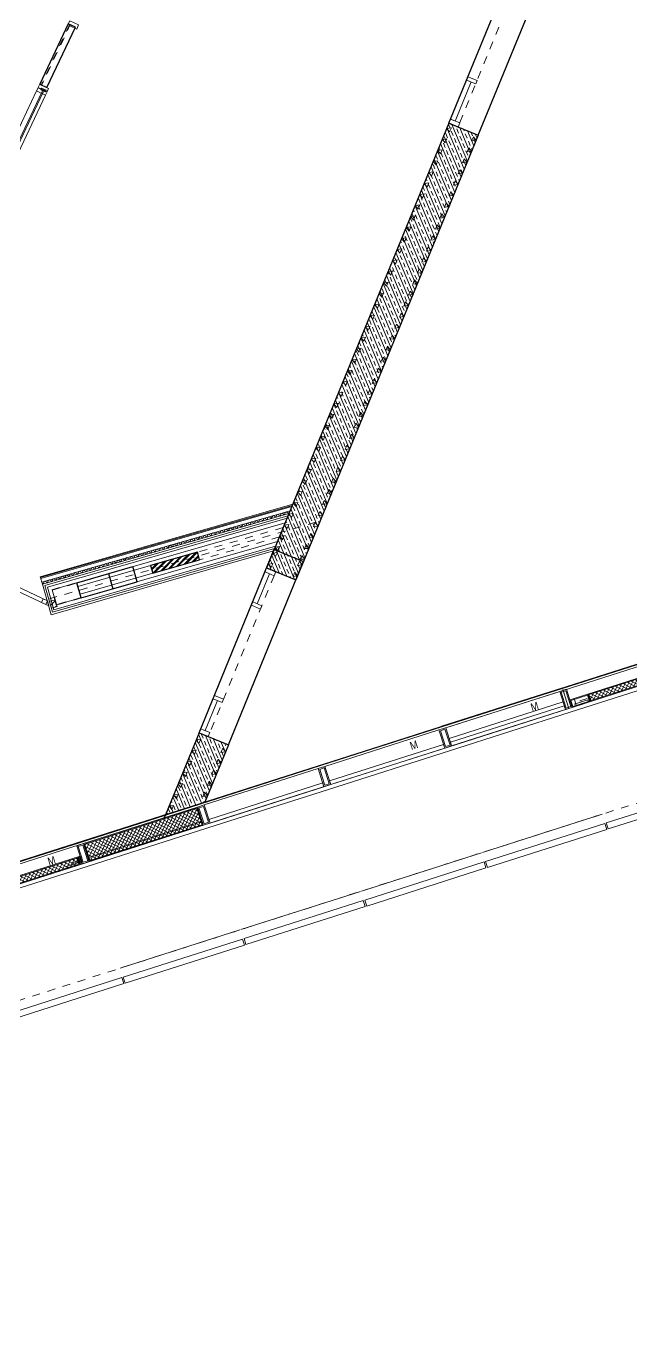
# Model space of a CAD drawing. Header units: metres. Extents: x 66528 to 66676, y 35171 to 35248.
# Drawn here: x 66541.5 to 66549.13, y 35170.95 to 35187.35 of the extents above; entities that cross this region are included whole.
import ezdxf

# ---------------------------------------------------------------- set-up
doc = ezdxf.new("R2010")
doc.units = ezdxf.units.M
doc.header["$LTSCALE"] = 0.00254
for name, pattern in [('Ohne Titel-20', [0.39368, 0.1388888888888889, -0.2547911111111111]), ('Ohne Titel-22', [0.78736, 0.39368, -0.39368]), ('Ohne Titel-23', [0.19685039370078738, 0.1377952755905512, -0.0590551181102362]), ('Ohne Titel-6', [2.1074, 1.18103, -0.39368, 0.13901, -0.3936800000000001])]:
    doc.linetypes.add(name, pattern=pattern)
for name, color, linetype, lineweight in [('AUSBAU - Darstellungen - Akustik', 7, 'Continuous', 13), ('AUSBAU - Darstellungen - Fassade', 7, 'Continuous', 13), ('AUSBAU - Darstellungen - Trockenbau', 7, 'Continuous', 13), ('AUSBAU - Objekte - Türen', 7, 'Continuous', 13), ('ROHBAU - Darstellungen - Decken', 150, 'Continuous', 25), ('ROHBAU - Darstellungen - Sichtbetonklassen', 7, 'Continuous', 5), ('ROHBAU - Darstellungen - Wände', 7, 'Continuous', 25), ('ROHBAU - Stahlkostruktion geschnitten', 7, 'Continuous', 13)]:
    doc.layers.add(name, color=color, linetype=linetype, lineweight=lineweight)
doc.styles.add('Arial Narrow', font='ARIALN.TTF')
pattern_1 = [(45, (0, 0), (0.0264583333333318, -0.0264583333333364), []), (-45, (0.0748354676755763, -0.0748354676755763), (-0.0263285232311339, -0.0265881434355389), [])]
pattern_2 = [(45, (0, 0), (0.0063639610306789, -0.0063639610306789), []), (-45, (0, 0), (0.0063639610306789, 0.0063639610306789), [])]

# ---------------------------------------------------------------- blocks, each defined once
blk = doc.blocks.new('Tür_Abpl._BTN-25cm')
at = {"layer": 'AUSBAU - Objekte - Türen', "lineweight": 25}
for p, q in [((-1.124852388741448, 0.0625), (-1.124908716341291, -0.0625)), ((1.125147611258551, 0.0625), (1.125147611258551, -0.0625))]:
    blk.add_line(p, q, dxfattribs=at)
at = {"layer": 'AUSBAU - Objekte - Türen'}
for p, q in [((-1.070147010293975, 0), (-0.6598470102939756, 0)), ((0.6604461597260088, 0), (1.070146159726008, 0))]:
    blk.add_line(p, q, dxfattribs=at)
at = {"layer": 'AUSBAU - Objekte - Türen', "flags": 128}
for points in [[(-1.070147611157968, -0.0625), (-1.124852388741448, -0.0625), (-1.124852388741448, 0.0625), (-1.070147611157968, 0.0625)], [(-0.6145525966007263, -0.0625), (-0.6598470102939756, -0.0625), (-0.6598470102939756, 0.0625), (-0.6145525966007263, 0.0625)], [(0.6604461597260088, -0.0625), (0.6151517460327596, -0.0625), (0.6151517460327596, 0.0625), (0.6604461597260088, 0.0625)], [(1.125147611258551, -0.0625), (1.070147774061187, -0.0625), (1.070147774061187, 0.0625), (1.125147611258551, 0.0625)]]:
    blk.add_lwpolyline(points, close=True, dxfattribs=at)
at = {"layer": 'AUSBAU - Objekte - Türen', "color": 253, "linetype": 'Ohne Titel-22', "flags": 128}
blk.add_lwpolyline([(1.070150000001862, -0.0625), (-1.070149999998137, -0.0625), (-1.070149999998137, 0.0625), (1.070150000001862, 0.0625)], close=True, dxfattribs=at)
blk = doc.blocks.new('SB 4')
at = {"layer": 'ROHBAU - Darstellungen - Sichtbetonklassen', "color": 251, "linetype": 'Continuous', "lineweight": 5, "flags": 128}
for points in [[(-0.1213244507059264, -0.05), (-0.15, 0), (-0.1786755492940736, -0.05)], [(-0.0286755492940736, -0.05), (0, 0), (0.0286755492940736, -0.05)]]:
    blk.add_lwpolyline(points, close=True, dxfattribs=at)
blk = doc.blocks.new('Gruppe-241-1')
at = {"layer": 'ROHBAU - Darstellungen - Sichtbetonklassen', "color": 7, "rotation": 67.85499871291746}
for p in [(66546.80782962723, 35186.053), (66546.69380939225, 35185.77470340348), (66546.57978915727, 35185.49640680698), (66546.46576892228, 35185.21811021048), (66546.3517486873, 35184.93981361396), (66546.23772845232, 35184.66151701746), (66546.12370821732, 35184.38322042095), (66546.00968798235, 35184.10492382444), (66545.89566774736, 35183.82662722794), (66545.78164751237, 35183.54833063143), (66545.66762727738, 35183.27003403493), (66545.5536070424, 35182.99173743843), (66545.43958680742, 35182.71344084192), (66545.43958680742, 35182.71344084192), (66545.32556657244, 35182.43514424541), (66545.21154633745, 35182.1568476489), (66545.09752610247, 35181.87855105239), (66544.98350586747, 35181.60025445588), (66544.8694856325, 35181.32195785938), (66544.75546539752, 35181.04366126287), (66544.75546539752, 35181.04366126287), (66544.69798794179, 35180.90429959398)]:
    blk.add_blockref('SB 4', p, dxfattribs=at)
blk = doc.blocks.new('Tür_Abpl._BTN')
at = {"layer": 'AUSBAU - Objekte - Türen', "lineweight": 25}
for p, q in [((-1.249852388741448, 0.0625), (-1.249908716341291, -0.0625)), ((1.250147611258551, 0.0625), (1.250147611258551, -0.0625))]:
    blk.add_line(p, q, dxfattribs=at)
at = {"layer": 'AUSBAU - Objekte - Türen'}
for p, q in [((-1.195147611157968, 0), (-0.6598470102939756, 0)), ((0.6604461597260088, 0), (1.195147774061187, 0))]:
    blk.add_line(p, q, dxfattribs=at)
at = {"layer": 'AUSBAU - Objekte - Türen', "flags": 128}
for points in [[(-1.195147611157968, -0.0625), (-1.249852388741448, -0.0625), (-1.249852388741448, 0.0625), (-1.195147611157968, 0.0625)], [(-0.6145525966007263, -0.0625), (-0.6598470102939756, -0.0625), (-0.6598470102939756, 0.0625), (-0.6145525966007263, 0.0625)], [(0.6604461597260088, -0.0625), (0.6151517460327596, -0.0625), (0.6151517460327596, 0.0625), (0.6604461597260088, 0.0625)], [(1.250147611258551, -0.0625), (1.195147774061187, -0.0625), (1.195147774061187, 0.0625), (1.250147611258551, 0.0625)]]:
    blk.add_lwpolyline(points, close=True, dxfattribs=at)
at = {"layer": 'AUSBAU - Objekte - Türen', "color": 253, "linetype": 'Ohne Titel-22', "flags": 128}
blk.add_lwpolyline([(1.195147774061187, -0.0625), (-1.195147774057462, -0.0625), (-1.195147774057462, 0.0625), (1.195147774061187, 0.0625)], close=True, dxfattribs=at)
blk = doc.blocks.new('Gruppe-330-1')
at = {"layer": 'ROHBAU - Darstellungen - Sichtbetonklassen', "color": 7, "rotation": 247.8549987129175}
for p in [(66543.95792913728, 35178.04106507239), (66543.8439089023, 35177.76276847588), (66543.78643144657, 35177.62340680699)]:
    blk.add_blockref('SB 4', p, dxfattribs=at)
blk = doc.blocks.new('Gruppe-346-1')
at = {"layer": 'ROHBAU - Darstellungen - Sichtbetonklassen', "color": 7, "xscale": -1, "rotation": 67.58642905627565}
for p in [(66543.58713977746, 35178.19298029692), (66543.47311954245, 35177.91468370042), (66543.3594658779, 35177.63542723188), (66543.30227247518, 35177.49675886964)]:
    blk.add_blockref('SB 4', p, dxfattribs=at)
blk = doc.blocks.new('Gruppe-347-1')
at = {"layer": 'ROHBAU - Darstellungen - Sichtbetonklassen', "color": 7, "xscale": -1, "rotation": 247.5864290581043}
for p in [(66547.17796836363, 35185.90135134087), (66547.06394812865, 35185.62305474437), (66546.94992789366, 35185.34475814787), (66546.83590765868, 35185.06646155135), (66546.72188742367, 35184.78816495484), (66546.60786718871, 35184.50986835834), (66546.49384695372, 35184.23157176183), (66546.37982671872, 35183.95327516533), (66546.26580648375, 35183.67497856882), (66546.15178624875, 35183.39668197231), (66546.03776601377, 35183.11838537581), (66545.92374577878, 35182.84008877932), (66545.8097255438, 35182.56179218279), (66545.8097255438, 35182.56179218279), (66545.69570530883, 35182.28349558629), (66545.58168507383, 35182.00519898978), (66545.46766483884, 35181.72690239327), (66545.35364460386, 35181.44860579677), (66545.23962436887, 35181.17030920026), (66545.1256041339, 35180.89201260377), (66545.1256041339, 35180.89201260377), (66545.06877730163, 35180.75238436949)]:
    blk.add_blockref('SB 4', p, dxfattribs=at)
blk = doc.blocks.new('Pfosten ab 1.OG (2D)')
at = {"layer": 'AUSBAU - Darstellungen - Fassade', "flags": 128}
for points in [[(-0.045, 0.1199999999997676), (0.045, 0.1199999999997676), (0.045, -0.1199999999997676), (-0.045, -0.1199999999997676)], [(-0.03, 0.1049999999997676), (0.03, 0.1049999999997676), (0.03, -0.1049999999997676), (-0.03, -0.1049999999997676)]]:
    blk.add_lwpolyline(points, close=True, dxfattribs=at)
blk = doc.blocks.new('Fassade_BTS_1.60m_Flügel klein (2D)')
at = {"layer": 'AUSBAU - Darstellungen - Fassade', "linetype": 'Continuous', "lineweight": 5}
h = blk.add_hatch(dxfattribs=at)
h.set_pattern_fill('DÄMMUNG GRAU', color=251, style=0, pattern_type=2)
h.set_pattern_definition(pattern_1)
h.paths.add_polyline_path([(0.0899999999999996, 0.09), (1.304999999999999, 0.09), (1.304999999999999, 0.01), (0.0899999999999995, 0.01)])
at = {"layer": 'AUSBAU - Darstellungen - Fassade', "linetype": 'Continuous'}
for p, q in [((0, 0.24), (1.6, 0.24)), ((0.0799999999999995, 0), (0.0799999999999995, 0.1)), ((1.5, 0), (1.5, 0.1)), ((0, -0.05), (1.6, -0.0499999999997676))]:
    blk.add_line(p, q, dxfattribs=at)
at = {"layer": 'AUSBAU - Darstellungen - Fassade'}
for p, q in [((0, 0), (1.6, 0)), ((0, 0), (1.6, 0)), ((0.0099995065999683, -1.520003731711571), (1.589999506599968, -1.520003731711571)), ((0.0099995065999683, -1.600003731711571), (0.0099995065999683, -1.520003731711571)), ((0.0099995065999683, -1.600003731711571), (1.589999506599968, -1.600003731711571)), ((1.589999506599968, -1.600003731711571), (1.589999506599968, -1.520003731711571))]:
    blk.add_line(p, q, dxfattribs=at)
at = {"layer": 'AUSBAU - Darstellungen - Fassade', "flags": 128}
for points in [[(0.045, 0.1), (1.314999999999999, 0.1), (1.314999999999999, 0), (0.045, 0)], [(0.045, 0.1), (0.0799999999999995, 0.1), (0.0799999999999995, 0), (0.045, 0)], [(0.055, 0.09), (0.0699999999999995, 0.09), (0.0699999999999995, 0.01), (0.055, 0.01)], [(0.0899999999999996, 0.09), (1.304999999999999, 0.09), (1.304999999999999, 0.01), (0.0899999999999995, 0.01)], [(1.554999999999999, 0.1), (1.314999999999999, 0.1), (1.314999999999999, 0), (1.554999999999999, 0)], [(1.544999999999999, 0.09), (1.324999999999999, 0.09), (1.324999999999999, 0.01), (1.544999999999999, 0.01)]]:
    blk.add_lwpolyline(points, close=True, dxfattribs=at)
at = {"layer": 'AUSBAU - Darstellungen - Fassade', "color": 254, "linetype": 'Ohne Titel-23', "flags": 128}
for points in [[(0.0799999817886856, 0.0499952763544134), (0.2599999817886855, 0.0499952763544134), (0.2599999817886855, 0.0299952763544134), (0.0799999817886856, 0.0299952763544134)], [(0.0799999817886856, 0.0299952763544134), (0.2599999817886855, 0.0299952763544134), (0.2599999817886855, 0), (0.0799999817886856, 0)], [(1.340000018211314, 0.0499952763544134), (1.520000018211314, 0.0499952763544134), (1.520000018211314, 0.0299952763544134), (1.340000018211314, 0.0299952763544134)], [(1.340000018211314, 0.0299952763544134), (1.520000018211314, 0.0299952763544134), (1.520000018211314, -7.0065280963e-06), (1.340000018211314, -7.0065280963e-06)]]:
    blk.add_lwpolyline(points, close=True, dxfattribs=at)
at = {"layer": 'AUSBAU - Darstellungen - Fassade', "color": 7}
for p in [(0, 0.1199999999997676), (0, 0.12), (1.6, 0.1199999999997676)]:
    blk.add_blockref('Pfosten ab 1.OG (2D)', p, dxfattribs=at)
blk = doc.blocks.new('BTS_pfosten_GR (2D)')
at = {"layer": 'AUSBAU - Darstellungen - Fassade'}
for p, q in [((0, 0.24), (1.6, 0.24)), ((0, 0), (1.6, 0)), ((0.045, 0.1), (1.554999999999999, 0.1))]:
    blk.add_line(p, q, dxfattribs=at)
at = {"layer": 'ROHBAU - Darstellungen - Decken', "linetype": 'Continuous'}
blk.add_line((0, 0.2699999999968158), (1.6, 0.2699999999968158), dxfattribs=at)
at = {"layer": 'AUSBAU - Darstellungen - Fassade', "color": 7}
blk.add_blockref('Pfosten ab 1.OG (2D)', (0, 0.1199999999997676), dxfattribs=at)
at = {"layer": 'AUSBAU - Darstellungen - Fassade', "color": 7, "xscale": -1}
blk.add_blockref('Pfosten ab 1.OG (2D)', (1.6, 0.1199999999997676), dxfattribs=at)
blk = doc.blocks.new('Fassade_BTS_1.60m (2D)')
at = {"layer": 'AUSBAU - Darstellungen - Fassade', "linetype": 'Continuous'}
for p, q in [((0.045, 0.24), (1.554999999999999, 0.24)), ((0, -0.05), (1.6, -0.0499999999997676))]:
    blk.add_line(p, q, dxfattribs=at)
at = {"layer": 'AUSBAU - Darstellungen - Fassade'}
for p, q in [((0, 0), (1.6, 0)), ((0.045, 0.0490000000002324), (1.554999999999999, 0.0490000000002324)), ((0.045, 2.324e-13), (0.045, 0.0490000000002324)), ((0.045, 0.049), (1.554999999999999, 0.049)), ((0.045, 2.324e-13), (1.554999999999999, 2.324e-13)), ((1.554999999999999, 2.324e-13), (1.554999999999999, 0.0490000000002324)), ((0.0099995065999683, -1.520003731711571), (1.589999506599968, -1.520003731711571)), ((0.0099995065999683, -1.600003731711571), (0.0099995065999683, -1.520003731711571)), ((0.0099995065999683, -1.600003731711571), (1.589999506599968, -1.600003731711571)), ((1.589999506599968, -1.600003731711571), (1.589999506599968, -1.520003731711571))]:
    blk.add_line(p, q, dxfattribs=at)
at = {"layer": 'AUSBAU - Darstellungen - Fassade', "lineweight": 18}
blk.add_line((0.0064998854059727, -1.400003822710991), (1.593499856462559, -1.400003822711062), dxfattribs=at)
at = {"layer": 'AUSBAU - Darstellungen - Fassade', "lineweight": 5}
for p, q in [((0.1449999810515437, -1.400003822710998), (0.0903844499279512, -1.400003822847029)), ((1.520000058872392, -1.400003822710998), (1.455000059075769, -1.400003822711056))]:
    blk.add_line(p, q, dxfattribs=at)
at = {"layer": 'AUSBAU - Darstellungen - Fassade', "color": 7}
for p in [(0, 0.12), (1.6, 0.12)]:
    blk.add_blockref('Pfosten ab 1.OG (2D)', p, dxfattribs=at)
blk = doc.blocks.new('Fassade_4.OG_BTS_Dämmpaneel (2D)')
at = {"layer": 'AUSBAU - Darstellungen - Fassade', "linetype": 'Continuous', "lineweight": 5}
h = blk.add_hatch(dxfattribs=at)
h.set_pattern_fill('DÄMMUNG GRAU', color=251, style=0, pattern_type=2)
h.set_pattern_definition(pattern_1)
h.paths.add_polyline_path([(0.01, -0.23), (0.01, -0.01), (1.5, -0.01), (1.5, -0.23)])
at = {"layer": 'AUSBAU - Darstellungen - Fassade'}
for p, q in [((0.01, -0.01), (1.5, -0.01)), ((0.01, -0.23), (0.01, -0.01)), ((1.5, -0.23), (1.5, -0.01)), ((0.01, -0.23), (1.5, -0.23))]:
    blk.add_line(p, q, dxfattribs=at)
at = {"layer": 'AUSBAU - Darstellungen - Fassade', "color": 7, "flags": 128}
blk.add_lwpolyline([(0, 0), (1.509999999999999, 0), (1.509999999999999, -0.24), (0, -0.24)], close=True, dxfattribs=at)
at = {"layer": 'AUSBAU - Darstellungen - Fassade', "flags": 128}
for points in [[(0, 0), (1.509999999999999, 0), (1.509999999999999, -0.24), (0, -0.24)], [(0.01, -0.01), (1.5, -0.01), (1.5, -0.23), (0.01, -0.23)]]:
    blk.add_lwpolyline(points, close=True, dxfattribs=at)
blk = doc.blocks.new('Aussparung_1.60m')
at = {"layer": 'ROHBAU - Darstellungen - Decken', "linetype": 'Continuous'}
blk.add_line((0, 0.2699999999997677), (1.6, 0.2699999999997677), dxfattribs=at)
blk = doc.blocks.new('Glastür - Einzelbüro-2')
at = {"layer": 'AUSBAU - Objekte - Türen', "flags": 128}
for points in [[(0, 0), (0, 0.125), (0.0436999999999826, 0.125), (0.0436999999999826, 0.0519999999999709), (0.0436999999999826, 0)], [(0.9300000000000292, 0.125), (0.8736000000000641, 0.125), (0.8736000000000494, 0.0280000000000582), (0.8863000000000321, 0.0280000000000582), (0.8863000000000466, 5.82e-14), (0.9300000000000292, 5.82e-14)]]:
    blk.add_lwpolyline(points, close=True, dxfattribs=at)
at = {"layer": 'AUSBAU - Objekte - Türen', "color": 255, "linetype": 'Continuous', "lineweight": 25, "flags": 128}
blk.add_lwpolyline([(0.8863000000000466, 0.1000000000000582), (0.8863000000000466, 5.82e-14), (0.0436999999999826, 0), (0.0436999999999826, 0.1)], close=True, dxfattribs=at)
at = {"layer": 'AUSBAU - Objekte - Türen', "linetype": 'Ohne Titel-20', "flags": 128}
blk.add_lwpolyline([(0.8799500000000406, 0.0280000000000582), (0.8799500000000406, 0.0200000000000582), (0.0507760475123068, 0.02), (0.0507760475123068, 0.028)], close=True, dxfattribs=at)
blk = doc.blocks.new('Gruppe-657-1')
at = {"layer": 'AUSBAU - Objekte - Türen', "linetype": 'Continuous', "lineweight": 5}
h = blk.add_hatch(dxfattribs=at)
h.set_pattern_fill('FÜLLSTOFF GRAU', color=253, style=0, pattern_type=2)
h.set_pattern_definition(pattern_2)
h.paths.add_polyline_path([(66539.28062571533, 35181.25946963942), (66539.28966809166, 35181.25519934314), (66539.26831661031, 35181.20998746148), (66539.25927423395, 35181.21425775776)])
h = blk.add_hatch(dxfattribs=at)
h.set_pattern_fill('FÜLLSTOFF GRAU', color=253, style=0, pattern_type=2)
h.set_pattern_definition(pattern_2)
h.paths.add_polyline_path([(66540.52395246092, 35180.67230390159), (66540.53299483727, 35180.66803360531), (66540.51164335587, 35180.62282172365), (66540.50260097955, 35180.62709201993)])
at = {"layer": 'AUSBAU - Objekte - Türen', "flags": 128}
for points in [[(66539.28062571533, 35181.25946963942), (66541.76727920653, 35180.08513816375), (66541.74592772513, 35180.03992628208), (66539.25927423395, 35181.21425775776)], [(66539.28062571533, 35181.25946963942), (66539.28966809166, 35181.25519934314), (66539.26831661031, 35181.20998746148), (66539.25927423395, 35181.21425775776)], [(66539.28062571533, 35181.25946963942), (66539.28966809166, 35181.25519934314), (66539.26831661031, 35181.20998746148), (66539.25927423395, 35181.21425775776)], [(66539.28966809166, 35181.25519934314), (66539.34392234965, 35181.22957756549), (66539.32257086829, 35181.18436568383), (66539.26831661031, 35181.20998746148)], [(66539.28966809166, 35181.25519934314), (66539.34392234965, 35181.22957756549), (66539.32257086829, 35181.18436568383), (66539.26831661031, 35181.20998746148)], [(66540.52395246092, 35180.67230390159), (66540.53299483727, 35180.66803360531), (66540.51164335587, 35180.62282172365), (66540.50260097955, 35180.62709201993)], [(66541.71302494852, 35180.11075994139), (66541.76727920651, 35180.08513816375), (66541.74592772513, 35180.03992628208), (66541.69167346715, 35180.06554805973)], [(66541.76727920651, 35180.08513816375), (66541.76727920651, 35180.08513816375), (66541.7825, 35180.02307838261), (66541.74592772513, 35180.03992628208)]]:
    blk.add_lwpolyline(points, close=True, dxfattribs=at)

msp = doc.modelspace()

# ---------------------------------------------------------------- hatches: boundary and pattern name
at = {"layer": 'AUSBAU - Darstellungen - Akustik', "linetype": 'Continuous', "lineweight": 5}
h = msp.add_hatch(dxfattribs=at)
h.set_pattern_fill('MF_IN WAND', color=253, angle=-163.9793000002664, style=0, pattern_type=2)
h.set_pattern_definition([(-118.9793000002664, (54396.85473895181, 51847.47969246879), (-0.0349917921440998, 0.0193797441299961), []), (-208.9793000002664, (54396.66957405173, 51847.58224361482), (0.019207837634034, 0.0350864499974646), [])])
h.paths.add_polyline_path([(66544.81491835102, 35181.18877194976), (66544.82941120233, 35181.22414559371), (66541.69557240642, 35180.32430635607), (66541.70385194519, 35180.29547149457)])
at = {"layer": 'AUSBAU - Darstellungen - Trockenbau', "linetype": 'Continuous', "lineweight": 5}
h = msp.add_hatch(dxfattribs=at)
h.set_pattern_fill('HINTERLEGUNG_FLÄCHEN_TROCKENBAU', color=9, style=0, pattern_type=2)
h.set_pattern_definition([(45, (0, 0), (0.0396875, -0.0396875), [])])
h.paths.add_polyline_path([(66541.81692455776, 35179.99355450652), (66541.79208594147, 35180.08005909103), (66541.86383035149, 35180.10065951986), (66541.88866896777, 35180.01415493535)])
at = {"layer": 'ROHBAU - Darstellungen - Wände', "linetype": 'Continuous', "lineweight": 5}
h = msp.add_hatch(dxfattribs=at)
h.set_pattern_fill('STAHLBETON 1_5MM', angle=-112.279286114482, style=0, pattern_type=2)
h.set_pattern_definition([(-67.27928611448205, (0, 0), (-0.0691798885721232, -0.0289679653608709), []), (-67.27928611448205, (-0.0368974651726563, -0.0154502199278787), (-0.0691798885721232, -0.0289679653608709), [0.06, -0.04])])
h.paths.add_polyline_path([(66546.834133173, 35186.11720077335), (66547.2042719094, 35185.96555211424), (66544.99876118661, 35180.58241878011), (66544.62862245021, 35180.73406743923)])
h = msp.add_hatch(dxfattribs=at)
h.set_pattern_fill('STAHLBETON 1_5MM', angle=-112.2792861145665, style=0, pattern_type=2)
h.set_pattern_definition([(-67.2792861145665, (0, 0), (-0.069179888572166, -0.0289679653607689), []), (-67.2792861145665, (-0.036897465172679, -0.0154502199278243), (-0.069179888572166, -0.0289679653607689), [0.06, -0.04])])
h.paths.add_polyline_path([(66544.62862245021, 35180.73406743925), (66544.99876118661, 35180.58241878011), (66544.90398077466, 35180.35108206986), (66544.53384203826, 35180.502730729)])
h = msp.add_hatch(dxfattribs=at)
h.set_pattern_fill('STAHLBETON 1_5MM', angle=-112.2792861145856, style=0, pattern_type=2)
h.set_pattern_definition([(-67.27928611458563, (0, 0), (-0.0691798885721756, -0.0289679653607458), []), (-67.27928611458563, (-0.0368974651726842, -0.015450219927812), (-0.0691798885721756, -0.0289679653607458), [0.06, -0.04])])
h.paths.add_polyline_path([(66543.68081834071, 35178.42070036131), (66544.05095707711, 35178.26905170218), (66543.75347508187, 35177.54296806614), (66543.25608796327, 35177.3840333303)])
at = {"layer": 'ROHBAU - Stahlkostruktion geschnitten', "linetype": 'Continuous', "lineweight": 5}
h = msp.add_hatch(dxfattribs=at)
h.set_pattern_fill('STAHL', style=0, pattern_type=2)
h.set_pattern_definition([(44.99999999999999, (0, 0), (0.0348539380945285, -0.0358497280227169), []), (44.99999999999999, (0.0052916666666763, -0.0105833333333345), (0.0348539380945285, -0.0358497280227169), [])])
h.paths.add_polyline_path([(66543.06925130049, 35180.53147077069), (66543.09684988255, 35180.43535460001), (66543.68772491171, 35180.60501713311), (66543.66012632963, 35180.70113330379)])

# ---------------------------------------------------------------- linework, layer by layer
at = {"layer": 'AUSBAU - Darstellungen - Akustik', "color": 7, "linetype": 'Continuous', "lineweight": 13}
for p, q in [((66544.86322785543, 35181.30668409628), (66541.67625348263, 35180.39158769957)), ((66544.81491835102, 35181.18877194976), (66541.70385194519, 35180.29547149457)), ((66544.86322785543, 35181.30668409628), (66544.81491835102, 35181.18877194976)), ((66541.67625348263, 35180.39158769957), (66541.70385194519, 35180.29547149457))]:
    msp.add_line(p, q, dxfattribs=at)
at = {"layer": 'AUSBAU - Darstellungen - Akustik', "color": 7, "linetype": 'Continuous', "lineweight": 5}
for p, q in [((66544.85718916738, 35181.29194507797), (66541.67970329044, 35180.37957317394)), ((66544.85718916738, 35181.29194507797), (66541.67970329044, 35180.37957317394)), ((66544.85115047933, 35181.27720605964), (66541.68315309827, 35180.36755864831)), ((66544.85115047933, 35181.27720605964), (66541.68315309827, 35180.36755864831)), ((66544.82941120233, 35181.22414559371), (66541.69557240642, 35180.32430635607)), ((66544.82941120233, 35181.22414559371), (66541.69557240642, 35180.32430635607))]:
    msp.add_line(p, q, dxfattribs=at)
at = {"layer": 'AUSBAU - Darstellungen - Fassade', "linetype": 'Ohne Titel-22'}
msp.add_line((66528.62193236614, 35170.95465922587), (66616.1476309237, 35198.92256040507), dxfattribs=at)
at = {"layer": 'AUSBAU - Darstellungen - Fassade'}
msp.add_line((66548.34855476896, 35178.72782733585), (66548.27550412907, 35178.95643973826), dxfattribs=at)
at = {"layer": 'AUSBAU - Darstellungen - Trockenbau', "color": 7, "linetype": 'Continuous', "lineweight": 13}
for p, q in [((66541.70385190313, 35180.29547162683), (66544.8149180391, 35181.18877118844)), ((66544.76660854394, 35181.07085906448), (66544.8149180391, 35181.18877118844)), ((66541.82756660067, 35180.22695386776), (66544.76660854394, 35181.07085906448)), ((66544.62168068039, 35180.71712421051), (66541.81424588195, 35179.91100671015)), ((66544.66999019403, 35180.8350363796), (66541.88276359442, 35180.03472139431)), ((66544.66999019403, 35180.8350363796), (66544.62168068039, 35180.71712421051)), ((66541.81424588195, 35179.91100671015), (66541.70385190313, 35180.29547162683)), ((66541.88276359442, 35180.03472139431), (66541.82756660067, 35180.22695386776))]:
    msp.add_line(p, q, dxfattribs=at)
at = {"layer": 'AUSBAU - Darstellungen - Trockenbau', "color": 7, "linetype": 'Continuous', "lineweight": 5}
for p, q in [((66541.73478057754, 35180.27834218706), (66544.80284066532, 35181.15929315745)), ((66541.73478057754, 35180.27834218706), (66544.80284066532, 35181.15929315745)), ((66541.76570925192, 35180.26121274728), (66544.79076329153, 35181.12981512647)), ((66541.76570925192, 35180.26121274728), (66544.79076329153, 35181.12981512647)), ((66544.6337580588, 35180.74660225278), (66541.83137531005, 35179.94193538119)), ((66544.6337580588, 35180.74660225278), (66541.83137531005, 35179.94193538119)), ((66544.64583543722, 35180.77608029507), (66541.84850473817, 35179.97286405223)), ((66544.64583543722, 35180.77608029507), (66541.84850473817, 35179.97286405223)), ((66541.83137531005, 35179.94193538119), (66541.73478057754, 35180.27834218706)), ((66541.83137531005, 35179.94193538119), (66541.73478057754, 35180.27834218706)), ((66541.84850473817, 35179.97286405223), (66541.76570925192, 35180.26121274728)), ((66541.84850473817, 35179.97286405223), (66541.76570925192, 35180.26121274728))]:
    msp.add_line(p, q, dxfattribs=at)
at = {"layer": 'AUSBAU - Darstellungen - Trockenbau', "linetype": 'Continuous', "lineweight": 13, "flags": 128}
msp.add_lwpolyline([(66541.81692455776, 35179.99355450652), (66541.79208594147, 35180.08005909103), (66541.86383035149, 35180.10065951986), (66541.88866896777, 35180.01415493535)], close=True, dxfattribs=at)
at = {"layer": 'AUSBAU - Objekte - Türen'}
msp.add_line((66548.34855412997, 35178.72782933553), (66548.27245973062, 35178.96596719977), dxfattribs=at)
at = {"layer": 'AUSBAU - Objekte - Türen', "linetype": 'Continuous', "lineweight": 5, "flags": 128}
for points in [[(66541.74299821391, 35186.47357906643), (66541.36183218104, 35185.66645724669), (66541.24880246143, 35185.71983591739), (66541.6299684943, 35186.52695773712)], [(66541.68504612519, 35186.53821512944), (66541.73930039059, 35186.51259336752), (66541.74997612473, 35186.53519931144), (66541.69572185933, 35186.56082107336)]]:
    msp.add_lwpolyline(points, close=True, dxfattribs=at)
at = {"layer": 'AUSBAU - Objekte - Türen', "flags": 128}
for points in [[(66541.71389690883, 35186.51148625577), (66541.3140696927, 35185.66484924604), (66541.30050612634, 35185.67125468652), (66541.70033334247, 35186.51789169625)], [(66541.74299821391, 35186.47357906643), (66541.6299684943, 35186.52695773712), (66541.64862967758, 35186.56647292712), (66541.71463903383, 35186.53529978343), (66541.76165939719, 35186.51309425642)]]:
    msp.add_lwpolyline(points, close=True, dxfattribs=at)
at = {"layer": 'ROHBAU - Darstellungen - Decken'}
msp.add_line((66615.91988768632, 35200.60297263366), (66531.77219990054, 35173.71451847444), dxfattribs=at)
at = {"layer": 'ROHBAU - Darstellungen - Decken', "linetype": 'Continuous'}
for p, q in [((66546.834133173, 35186.11720077338), (66547.78319951298, 35188.43364865913)), ((66547.2042719094, 35185.96555211424), (66548.15333824938, 35188.282)), ((66543.68081834071, 35178.42070036132), (66544.62988468067, 35180.73714824708)), ((66542.1369544778, 35180.31579039172), (66542.84600316423, 35180.51938427571)), ((66542.90120013591, 35180.3271518791), (66542.84600316423, 35180.51938427571)), ((66544.05095707711, 35178.26905170218), (66545.00002341707, 35180.58549958795)), ((66542.53661530916, 35180.43054767495), (66542.59181228082, 35180.23831527832)), ((66542.19215144948, 35180.12355799507), (66542.13695447781, 35180.3157903917)), ((66542.19215144949, 35180.12355799507), (66542.90120013591, 35180.3271518791))]:
    msp.add_line(p, q, dxfattribs=at)
at = {"layer": 'ROHBAU - Darstellungen - Decken', "linetype": 'Ohne Titel-22'}
for p, q in [((66541.82756662276, 35180.22695379092), (66542.13695447781, 35180.3157903917)), ((66541.88276359442, 35180.0347213943), (66541.82756662276, 35180.22695379092)), ((66542.19215144949, 35180.12355799507), (66541.88276359442, 35180.0347213943))]:
    msp.add_line(p, q, dxfattribs=at)
at = {"layer": 'ROHBAU - Darstellungen - Wände', "color": 7, "linetype": 'Continuous', "lineweight": 25}
for p, q in [((66546.834133173, 35186.11720077335), (66544.62862245021, 35180.73406743923)), ((66546.834133173, 35186.11720077335), (66547.2042719094, 35185.96555211424)), ((66547.2042719094, 35185.96555211424), (66544.99876118661, 35180.58241878011)), ((66544.62862245021, 35180.73406743925), (66544.53384203826, 35180.502730729)), ((66544.62862245021, 35180.73406743923), (66544.99876118661, 35180.58241878011)), ((66544.62862245021, 35180.73406743925), (66544.99876118661, 35180.58241878011)), ((66544.99876118661, 35180.58241878011), (66544.90398077466, 35180.35108206986)), ((66544.53384203826, 35180.502730729), (66544.90398077466, 35180.35108206986)), ((66543.68081834071, 35178.42070036131), (66543.25608796327, 35177.3840333303)), ((66543.68081834071, 35178.42070036131), (66544.05095707711, 35178.26905170218)), ((66544.05095707711, 35178.26905170218), (66543.75347508187, 35177.54296806614)), ((66543.25608796327, 35177.3840333303), (66543.75347508187, 35177.54296806614)), ((66543.25608796322, 35177.38403333024), (66543.24124013947, 35177.34779328197))]:
    msp.add_line(p, q, dxfattribs=at)
at = {"layer": 'ROHBAU - Stahlkostruktion geschnitten', "linetype": 'Ohne Titel-6'}
msp.add_line((66545.155, 35181.07834760009), (66541.78768017782, 35180.11146292467), dxfattribs=at)
at = {"layer": 'ROHBAU - Stahlkostruktion geschnitten', "linetype": 'Ohne Titel-22'}
for p, q in [((66544.74245722647, 35181.01191137455), (66543.66012632963, 35180.70113330379)), ((66544.69414767461, 35180.89399911222), (66543.68772491171, 35180.60501713311))]:
    msp.add_line(p, q, dxfattribs=at)
at = {"layer": 'ROHBAU - Stahlkostruktion geschnitten'}
for p, q in [((66543.06925130049, 35180.53147077069), (66542.15075281388, 35180.26773517145)), ((66543.09684988255, 35180.43535460001), (66542.17835139022, 35180.17161899912))]:
    msp.add_line(p, q, dxfattribs=at)
at = {"layer": 'ROHBAU - Stahlkostruktion geschnitten', "lineweight": 25, "flags": 128}
msp.add_lwpolyline([(66543.06925130049, 35180.53147077069), (66543.09684988255, 35180.43535460001), (66543.68772491171, 35180.60501713311), (66543.66012632963, 35180.70113330379)], close=True, dxfattribs=at)

# ---------------------------------------------------------------- block references
at = {"layer": 'AUSBAU - Darstellungen - Fassade', "color": 7, "xscale": -1}
for name, p, rotation in [('Fassade_BTS_1.60m_Flügel klein (2D)', (66549.87263608452, 35179.21483411734), 17.720700000319), ('BTS_pfosten_GR (2D)', (66548.34855476896, 35178.72782733585), 17.72072260625382), ('Fassade_BTS_1.60m_Flügel klein (2D)', (66542.25221500144, 35176.77984323855), 17.720700000319)]:
    msp.add_blockref(name, p, dxfattribs=dict(at, rotation=rotation))
at = {"layer": 'AUSBAU - Darstellungen - Fassade', "color": 7}
for name, p, rotation in [('Aussparung_1.60m', (66548.34854562343, 35178.72785546365), 17.7207), ('Fassade_BTS_1.60m (2D)', (66546.82447224566, 35178.24082378125), 17.72070000000002), ('Aussparung_1.60m', (66546.82446310014, 35178.24085190905), 17.7207), ('Fassade_BTS_1.60m (2D)', (66545.30038972237, 35177.75382022666), 17.72070000000002), ('Aussparung_1.60m', (66545.30038057684, 35177.75384835446), 17.7207), ('Fassade_BTS_1.60m (2D)', (66543.77630760842, 35177.26681541934), 17.72070000000002), ('Aussparung_1.60m', (66543.77629805353, 35177.26684479987), 17.7207), ('Fassade_BTS_1.60m (2D)', (66542.25222508513, 35176.77981186473), 17.72070000000002), ('Aussparung_1.60m', (66542.25221553026, 35176.77984124526), 17.7207), ('Fassade_4.OG_BTS_Dämmpaneel (2D)', (66542.22203999982, 35177.02211925627), 17.72069999999998), ('Aussparung_1.60m', (66540.72813300697, 35176.29283769066), 17.7207)]:
    msp.add_blockref(name, p, dxfattribs=dict(at, rotation=rotation))
at = {"layer": 'AUSBAU - Objekte - Türen', "color": 7}
for name, p, rotation in [('Tür_Abpl._BTN', (66547.36581317888, 35187.25005277288), 247.7207000000531), ('Tür_Abpl._BTN-25cm', (66544.16510865597, 35179.43788374547), 67.72070000083382)]:
    msp.add_blockref(name, p, dxfattribs=dict(at, rotation=rotation))
at = {"layer": 'AUSBAU - Objekte - Türen', "color": 7, "xscale": -1, "rotation": 244.7208166030637}
msp.add_blockref('Glastür - Einzelbüro-2', (66541.65045478077, 35186.57033759631), dxfattribs=at)
at = {"layer": 'AUSBAU - Objekte - Türen'}
msp.add_blockref('Gruppe-657-1', (0, 0), dxfattribs=at)
at = {"layer": 'ROHBAU - Darstellungen - Sichtbetonklassen', "color": 7, "rotation": 67.85499871684415}
msp.add_blockref('SB 4', (66544.61206256818, 35180.69050967731), dxfattribs=at)
at = {"layer": 'ROHBAU - Darstellungen - Sichtbetonklassen', "color": 7, "xscale": -1, "rotation": 247.5864290581043}
msp.add_blockref('SB 4', (66544.98220130459, 35180.542), dxfattribs=at)
msp.add_blockref('SB 4', (66544.98220130459, 35180.542), dxfattribs=at)
at = {"layer": 'ROHBAU - Darstellungen - Wände', "color": 7}
for name in ['Gruppe-241-1', 'Gruppe-347-1', 'Gruppe-346-1', 'Gruppe-330-1']:
    msp.add_blockref(name, (0, 0), dxfattribs=at)

# ---------------------------------------------------------------- texts
at = {"layer": 'AUSBAU - Darstellungen - Fassade', "color": 92, "char_height": 0.1010561342592593, "attachment_point": 1, "rotation": 17.72069999942566, "line_spacing_factor": 0.9589485213581601, "style": 'Arial Narrow'}
for insert in [(66547.85441559977, 35178.78585283617), (66546.33033326862, 35178.29884868024), (66541.75808600613, 35176.83783739388)]:
    msp.add_mtext('M', dxfattribs=dict(at, insert=insert))

doc.saveas('drawing.dxf')
